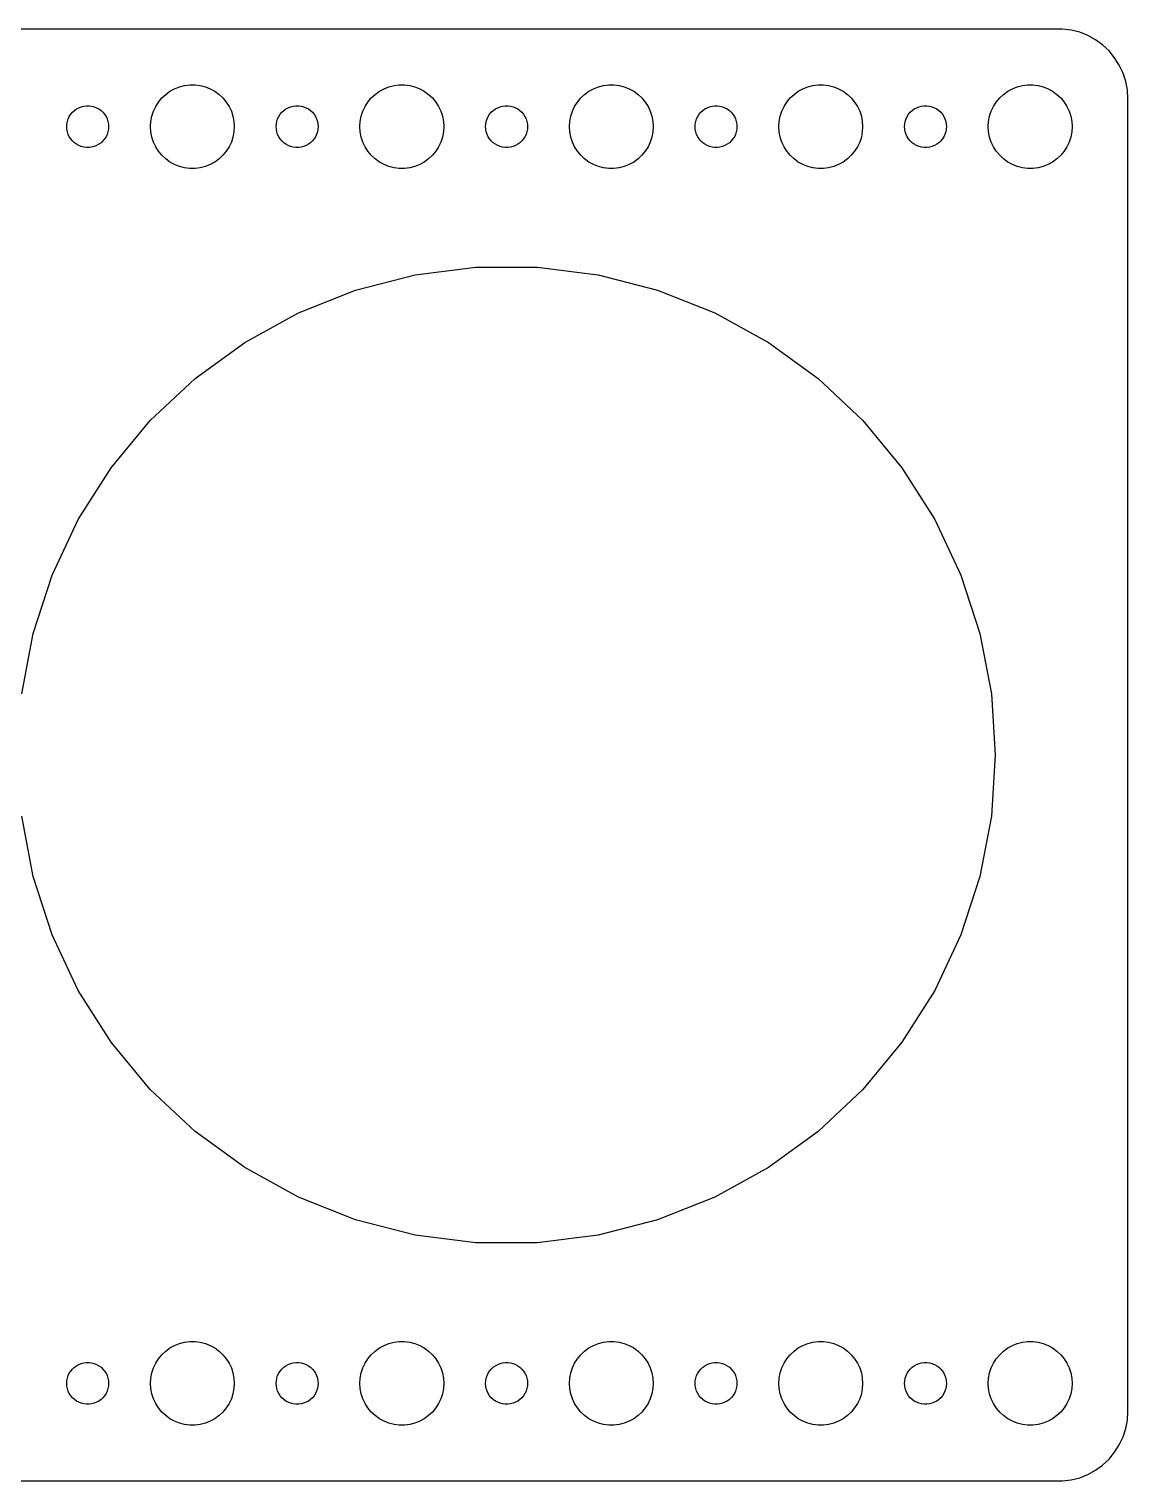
# Model space of a CAD drawing. Header units: metres. Extents: x -157 to 157, y 62 to 166.
# Drawn here: x 78.3 to 157, y 62 to 166 of the extents above; entities that cross this region are included whole.
import ezdxf

# ---------------------------------------------------------------- set-up
doc = ezdxf.new("R2010")
doc.units = ezdxf.units.M

msp = doc.modelspace()

# ---------------------------------------------------------------- linework, layer by layer
for p, q in [((152.314, 165.99), (-152.314, 165.99)), ((152.937, 165.911), (152.314, 165.99)), ((153.545, 165.755), (152.937, 165.911)), ((154.129, 165.524), (153.545, 165.755)), ((154.679, 165.222), (154.129, 165.524)), ((155.187, 164.853), (154.679, 165.222)), ((155.645, 164.423), (155.187, 164.853)), ((156.045, 163.939), (155.645, 164.423)), ((156.382, 163.409), (156.045, 163.939)), ((156.649, 162.841), (156.382, 163.409)), ((156.843, 162.243), (156.649, 162.841)), ((156.961, 161.627), (156.843, 162.243)), ((87.8131, 161.054), (88.0877, 161.312)), ((88.0877, 161.312), (88.3925, 161.533)), ((88.3925, 161.533), (88.7227, 161.714)), ((88.7227, 161.714), (89.073, 161.853)), ((89.073, 161.853), (89.4379, 161.947)), ((89.4379, 161.947), (89.8116, 161.994)), ((89.8116, 161.994), (90.1884, 161.994)), ((90.1884, 161.994), (90.5621, 161.947)), ((90.5621, 161.947), (90.927, 161.853)), ((90.927, 161.853), (91.2773, 161.714)), ((91.2773, 161.714), (91.6075, 161.533)), ((91.6075, 161.533), (91.9123, 161.312)), ((91.9123, 161.312), (92.1869, 161.054)), ((102.813, 161.054), (103.088, 161.312)), ((103.088, 161.312), (103.393, 161.533)), ((103.393, 161.533), (103.723, 161.714)), ((103.723, 161.714), (104.073, 161.853)), ((104.073, 161.853), (104.438, 161.947)), ((104.438, 161.947), (104.812, 161.994)), ((104.812, 161.994), (105.188, 161.994)), ((105.188, 161.994), (105.562, 161.947)), ((105.562, 161.947), (105.927, 161.853)), ((105.927, 161.853), (106.277, 161.714)), ((106.277, 161.714), (106.607, 161.533)), ((106.607, 161.533), (106.912, 161.312)), ((106.912, 161.312), (107.187, 161.054)), ((117.813, 161.054), (118.088, 161.312)), ((118.088, 161.312), (118.393, 161.533)), ((118.393, 161.533), (118.723, 161.714)), ((118.723, 161.714), (119.073, 161.853)), ((119.073, 161.853), (119.438, 161.947)), ((119.438, 161.947), (119.812, 161.994)), ((119.812, 161.994), (120.188, 161.994)), ((120.188, 161.994), (120.562, 161.947)), ((120.562, 161.947), (120.927, 161.853)), ((120.927, 161.853), (121.277, 161.714)), ((121.277, 161.714), (121.607, 161.533)), ((121.607, 161.533), (121.912, 161.312)), ((121.912, 161.312), (122.187, 161.054)), ((132.813, 161.054), (133.088, 161.312)), ((133.088, 161.312), (133.393, 161.533)), ((133.393, 161.533), (133.723, 161.714)), ((133.723, 161.714), (134.073, 161.853)), ((134.073, 161.853), (134.438, 161.947)), ((134.438, 161.947), (134.812, 161.994)), ((134.812, 161.994), (135.188, 161.994)), ((135.188, 161.994), (135.562, 161.947)), ((135.562, 161.947), (135.927, 161.853)), ((135.927, 161.853), (136.277, 161.714)), ((136.277, 161.714), (136.607, 161.533)), ((136.607, 161.533), (136.912, 161.312)), ((136.912, 161.312), (137.187, 161.054)), ((147.813, 161.054), (148.088, 161.312)), ((148.088, 161.312), (148.393, 161.533)), ((148.393, 161.533), (148.723, 161.714)), ((148.723, 161.714), (149.073, 161.853)), ((149.073, 161.853), (149.438, 161.947)), ((149.438, 161.947), (149.812, 161.994)), ((149.812, 161.994), (150.188, 161.994)), ((150.188, 161.994), (150.562, 161.947)), ((150.562, 161.947), (150.927, 161.853)), ((150.927, 161.853), (151.277, 161.714)), ((151.277, 161.714), (151.607, 161.533)), ((151.607, 161.533), (151.912, 161.312)), ((151.912, 161.312), (152.187, 161.054)), ((157, 161), (156.961, 161.627)), ((81.4065, 160.027), (81.5439, 160.156)), ((81.5439, 160.156), (81.6963, 160.266)), ((81.6963, 160.266), (81.8613, 160.357)), ((81.8613, 160.357), (82.0365, 160.427)), ((82.0365, 160.427), (82.2189, 160.473)), ((82.2189, 160.473), (82.4058, 160.497)), ((82.4058, 160.497), (82.5942, 160.497)), ((82.5942, 160.497), (82.7811, 160.473)), ((82.7811, 160.473), (82.9635, 160.427)), ((82.9635, 160.427), (83.1387, 160.357)), ((83.1387, 160.357), (83.3037, 160.266)), ((83.3037, 160.266), (83.4561, 160.156)), ((83.4561, 160.156), (83.5934, 160.027)), ((87.2107, 160.104), (87.3711, 160.445)), ((87.3711, 160.445), (87.573, 160.763)), ((87.573, 160.763), (87.8131, 161.054)), ((92.1869, 161.054), (92.427, 160.763)), ((92.427, 160.763), (92.6289, 160.445)), ((92.6289, 160.445), (92.7893, 160.104)), ((96.4065, 160.027), (96.5439, 160.156)), ((96.5439, 160.156), (96.6963, 160.266)), ((96.6963, 160.266), (96.8613, 160.357)), ((96.8613, 160.357), (97.0365, 160.427)), ((97.0365, 160.427), (97.2189, 160.473)), ((97.2189, 160.473), (97.4058, 160.497)), ((97.4058, 160.497), (97.5942, 160.497)), ((97.5942, 160.497), (97.7811, 160.473)), ((97.7811, 160.473), (97.9635, 160.427)), ((97.9635, 160.427), (98.1387, 160.357)), ((98.1387, 160.357), (98.3037, 160.266)), ((98.3037, 160.266), (98.4561, 160.156)), ((98.4561, 160.156), (98.5934, 160.027)), ((102.211, 160.104), (102.371, 160.445)), ((102.371, 160.445), (102.573, 160.763)), ((102.573, 160.763), (102.813, 161.054)), ((107.187, 161.054), (107.427, 160.763)), ((107.427, 160.763), (107.629, 160.445)), ((107.629, 160.445), (107.789, 160.104)), ((111.407, 160.027), (111.544, 160.156)), ((111.544, 160.156), (111.696, 160.266)), ((111.696, 160.266), (111.861, 160.357)), ((111.861, 160.357), (112.036, 160.427)), ((112.036, 160.427), (112.219, 160.473)), ((112.219, 160.473), (112.406, 160.497)), ((112.406, 160.497), (112.594, 160.497)), ((112.594, 160.497), (112.781, 160.473)), ((112.781, 160.473), (112.964, 160.427)), ((112.964, 160.427), (113.139, 160.357)), ((113.139, 160.357), (113.304, 160.266)), ((113.304, 160.266), (113.456, 160.156)), ((113.456, 160.156), (113.593, 160.027)), ((117.211, 160.104), (117.371, 160.445)), ((117.371, 160.445), (117.573, 160.763)), ((117.573, 160.763), (117.813, 161.054)), ((122.187, 161.054), (122.427, 160.763)), ((122.427, 160.763), (122.629, 160.445)), ((122.629, 160.445), (122.789, 160.104)), ((126.407, 160.027), (126.544, 160.156)), ((126.544, 160.156), (126.696, 160.266)), ((126.696, 160.266), (126.861, 160.357)), ((126.861, 160.357), (127.036, 160.427)), ((127.036, 160.427), (127.219, 160.473)), ((127.219, 160.473), (127.406, 160.497)), ((127.406, 160.497), (127.594, 160.497)), ((127.594, 160.497), (127.781, 160.473)), ((127.781, 160.473), (127.964, 160.427)), ((127.964, 160.427), (128.139, 160.357)), ((128.139, 160.357), (128.304, 160.266)), ((128.304, 160.266), (128.456, 160.156)), ((128.456, 160.156), (128.593, 160.027)), ((132.211, 160.104), (132.371, 160.445)), ((132.371, 160.445), (132.573, 160.763)), ((132.573, 160.763), (132.813, 161.054)), ((137.187, 161.054), (137.427, 160.763)), ((137.427, 160.763), (137.629, 160.445)), ((137.629, 160.445), (137.789, 160.104)), ((141.407, 160.027), (141.544, 160.156)), ((141.544, 160.156), (141.696, 160.266)), ((141.696, 160.266), (141.861, 160.357)), ((141.861, 160.357), (142.036, 160.427)), ((142.036, 160.427), (142.219, 160.473)), ((142.219, 160.473), (142.406, 160.497)), ((142.406, 160.497), (142.594, 160.497)), ((142.594, 160.497), (142.781, 160.473)), ((142.781, 160.473), (142.964, 160.427)), ((142.964, 160.427), (143.139, 160.357)), ((143.139, 160.357), (143.304, 160.266)), ((143.304, 160.266), (143.456, 160.156)), ((143.456, 160.156), (143.593, 160.027)), ((147.211, 160.104), (147.371, 160.445)), ((147.371, 160.445), (147.573, 160.763)), ((147.573, 160.763), (147.813, 161.054)), ((152.187, 161.054), (152.427, 160.763)), ((152.427, 160.763), (152.629, 160.445)), ((152.629, 160.445), (152.789, 160.104)), ((157, 67), (157, 161)), ((81, 159), (81.0118, 159.188)), ((81.0118, 159.188), (81.0471, 159.373)), ((81.0471, 159.373), (81.1053, 159.552)), ((81.1053, 159.552), (81.1855, 159.723)), ((81.1855, 159.723), (81.2865, 159.882)), ((81.2865, 159.882), (81.4065, 160.027)), ((83.5934, 160.027), (83.7135, 159.882)), ((83.7135, 159.882), (83.8145, 159.723)), ((83.8145, 159.723), (83.8947, 159.552)), ((83.8947, 159.552), (83.9529, 159.373)), ((83.9529, 159.373), (83.9882, 159.188)), ((83.9882, 159.188), (84, 159)), ((87, 159), (87.0237, 159.376)), ((87.0237, 159.376), (87.0943, 159.746)), ((87.0943, 159.746), (87.2107, 160.104)), ((92.7893, 160.104), (92.9057, 159.746)), ((92.9057, 159.746), (92.9763, 159.376)), ((92.9763, 159.376), (93, 159)), ((96, 159), (96.0118, 159.188)), ((96.0118, 159.188), (96.0471, 159.373)), ((96.0471, 159.373), (96.1053, 159.552)), ((96.1053, 159.552), (96.1855, 159.723)), ((96.1855, 159.723), (96.2865, 159.882)), ((96.2865, 159.882), (96.4065, 160.027)), ((98.5934, 160.027), (98.7135, 159.882)), ((98.7135, 159.882), (98.8145, 159.723)), ((98.8145, 159.723), (98.8947, 159.552)), ((98.8947, 159.552), (98.9529, 159.373)), ((98.9529, 159.373), (98.9882, 159.188)), ((98.9882, 159.188), (99, 159)), ((102, 159), (102.024, 159.376)), ((102.024, 159.376), (102.094, 159.746)), ((102.094, 159.746), (102.211, 160.104)), ((107.789, 160.104), (107.906, 159.746)), ((107.906, 159.746), (107.976, 159.376)), ((107.976, 159.376), (108, 159)), ((111, 159), (111.012, 159.188)), ((111.012, 159.188), (111.047, 159.373)), ((111.047, 159.373), (111.105, 159.552)), ((111.105, 159.552), (111.186, 159.723)), ((111.186, 159.723), (111.286, 159.882)), ((111.286, 159.882), (111.407, 160.027)), ((113.593, 160.027), (113.714, 159.882)), ((113.714, 159.882), (113.814, 159.723)), ((113.814, 159.723), (113.895, 159.552)), ((113.895, 159.552), (113.953, 159.373)), ((113.953, 159.373), (113.988, 159.188)), ((113.988, 159.188), (114, 159)), ((117, 159), (117.024, 159.376)), ((117.024, 159.376), (117.094, 159.746)), ((117.094, 159.746), (117.211, 160.104)), ((122.789, 160.104), (122.906, 159.746)), ((122.906, 159.746), (122.976, 159.376)), ((122.976, 159.376), (123, 159)), ((126, 159), (126.012, 159.188)), ((126.012, 159.188), (126.047, 159.373)), ((126.047, 159.373), (126.105, 159.552)), ((126.105, 159.552), (126.186, 159.723)), ((126.186, 159.723), (126.286, 159.882)), ((126.286, 159.882), (126.407, 160.027)), ((128.593, 160.027), (128.714, 159.882)), ((128.714, 159.882), (128.814, 159.723)), ((128.814, 159.723), (128.895, 159.552)), ((128.895, 159.552), (128.953, 159.373)), ((128.953, 159.373), (128.988, 159.188)), ((128.988, 159.188), (129, 159)), ((132, 159), (132.024, 159.376)), ((132.024, 159.376), (132.094, 159.746)), ((132.094, 159.746), (132.211, 160.104)), ((137.789, 160.104), (137.906, 159.746)), ((137.906, 159.746), (137.976, 159.376)), ((137.976, 159.376), (138, 159)), ((141, 159), (141.012, 159.188)), ((141.012, 159.188), (141.047, 159.373)), ((141.047, 159.373), (141.105, 159.552)), ((141.105, 159.552), (141.186, 159.723)), ((141.186, 159.723), (141.286, 159.882)), ((141.286, 159.882), (141.407, 160.027)), ((143.593, 160.027), (143.714, 159.882)), ((143.714, 159.882), (143.814, 159.723)), ((143.814, 159.723), (143.895, 159.552)), ((143.895, 159.552), (143.953, 159.373)), ((143.953, 159.373), (143.988, 159.188)), ((143.988, 159.188), (144, 159)), ((147, 159), (147.024, 159.376)), ((147.024, 159.376), (147.094, 159.746)), ((147.094, 159.746), (147.211, 160.104)), ((152.789, 160.104), (152.906, 159.746)), ((152.906, 159.746), (152.976, 159.376)), ((152.976, 159.376), (153, 159)), ((81.0118, 158.812), (81, 159)), ((81.0471, 158.627), (81.0118, 158.812)), ((81.1053, 158.448), (81.0471, 158.627)), ((81.1855, 158.277), (81.1053, 158.448)), ((81.2865, 158.118), (81.1855, 158.277)), ((81.4065, 157.973), (81.2865, 158.118)), ((83.7135, 158.118), (83.5934, 157.973)), ((83.8145, 158.277), (83.7135, 158.118)), ((83.8947, 158.448), (83.8145, 158.277)), ((83.9529, 158.627), (83.8947, 158.448)), ((83.9882, 158.812), (83.9529, 158.627)), ((84, 159), (83.9882, 158.812)), ((87.0237, 158.624), (87, 159)), ((87.0943, 158.254), (87.0237, 158.624)), ((87.2107, 157.896), (87.0943, 158.254)), ((92.9057, 158.254), (92.7893, 157.896)), ((92.9763, 158.624), (92.9057, 158.254)), ((93, 159), (92.9763, 158.624)), ((96.0118, 158.812), (96, 159)), ((96.0471, 158.627), (96.0118, 158.812)), ((96.1053, 158.448), (96.0471, 158.627)), ((96.1855, 158.277), (96.1053, 158.448)), ((96.2865, 158.118), (96.1855, 158.277)), ((96.4065, 157.973), (96.2865, 158.118)), ((98.7135, 158.118), (98.5934, 157.973)), ((98.8145, 158.277), (98.7135, 158.118)), ((98.8947, 158.448), (98.8145, 158.277)), ((98.9529, 158.627), (98.8947, 158.448)), ((98.9882, 158.812), (98.9529, 158.627)), ((99, 159), (98.9882, 158.812)), ((102.024, 158.624), (102, 159)), ((102.094, 158.254), (102.024, 158.624)), ((102.211, 157.896), (102.094, 158.254)), ((107.906, 158.254), (107.789, 157.896)), ((107.976, 158.624), (107.906, 158.254)), ((108, 159), (107.976, 158.624)), ((111.012, 158.812), (111, 159)), ((111.047, 158.627), (111.012, 158.812)), ((111.105, 158.448), (111.047, 158.627)), ((111.186, 158.277), (111.105, 158.448)), ((111.286, 158.118), (111.186, 158.277)), ((111.407, 157.973), (111.286, 158.118)), ((113.714, 158.118), (113.593, 157.973)), ((113.814, 158.277), (113.714, 158.118)), ((113.895, 158.448), (113.814, 158.277)), ((113.953, 158.627), (113.895, 158.448)), ((113.988, 158.812), (113.953, 158.627)), ((114, 159), (113.988, 158.812)), ((117.024, 158.624), (117, 159)), ((117.094, 158.254), (117.024, 158.624)), ((117.211, 157.896), (117.094, 158.254)), ((122.906, 158.254), (122.789, 157.896)), ((122.976, 158.624), (122.906, 158.254)), ((123, 159), (122.976, 158.624)), ((126.012, 158.812), (126, 159)), ((126.047, 158.627), (126.012, 158.812)), ((126.105, 158.448), (126.047, 158.627)), ((126.186, 158.277), (126.105, 158.448)), ((126.286, 158.118), (126.186, 158.277)), ((126.407, 157.973), (126.286, 158.118)), ((128.714, 158.118), (128.593, 157.973)), ((128.814, 158.277), (128.714, 158.118)), ((128.895, 158.448), (128.814, 158.277)), ((128.953, 158.627), (128.895, 158.448)), ((128.988, 158.812), (128.953, 158.627)), ((129, 159), (128.988, 158.812)), ((132.024, 158.624), (132, 159)), ((132.094, 158.254), (132.024, 158.624)), ((132.211, 157.896), (132.094, 158.254)), ((137.906, 158.254), (137.789, 157.896)), ((137.976, 158.624), (137.906, 158.254)), ((138, 159), (137.976, 158.624)), ((141.012, 158.812), (141, 159)), ((141.047, 158.627), (141.012, 158.812)), ((141.105, 158.448), (141.047, 158.627)), ((141.186, 158.277), (141.105, 158.448)), ((141.286, 158.118), (141.186, 158.277)), ((141.407, 157.973), (141.286, 158.118)), ((143.714, 158.118), (143.593, 157.973)), ((143.814, 158.277), (143.714, 158.118)), ((143.895, 158.448), (143.814, 158.277)), ((143.953, 158.627), (143.895, 158.448)), ((143.988, 158.812), (143.953, 158.627)), ((144, 159), (143.988, 158.812)), ((147.024, 158.624), (147, 159)), ((147.094, 158.254), (147.024, 158.624)), ((147.211, 157.896), (147.094, 158.254)), ((152.906, 158.254), (152.789, 157.896)), ((152.976, 158.624), (152.906, 158.254)), ((153, 159), (152.976, 158.624)), ((81.5439, 157.844), (81.4065, 157.973)), ((81.6963, 157.734), (81.5439, 157.844)), ((81.8613, 157.643), (81.6963, 157.734)), ((82.0365, 157.573), (81.8613, 157.643)), ((82.2189, 157.527), (82.0365, 157.573)), ((82.4058, 157.503), (82.2189, 157.527)), ((82.5942, 157.503), (82.4058, 157.503)), ((82.7811, 157.527), (82.5942, 157.503)), ((82.9635, 157.573), (82.7811, 157.527)), ((83.1387, 157.643), (82.9635, 157.573)), ((83.3037, 157.734), (83.1387, 157.643)), ((83.4561, 157.844), (83.3037, 157.734)), ((83.5934, 157.973), (83.4561, 157.844)), ((87.3711, 157.555), (87.2107, 157.896)), ((87.573, 157.237), (87.3711, 157.555)), ((87.8131, 156.946), (87.573, 157.237)), ((92.427, 157.237), (92.1869, 156.946)), ((92.6289, 157.555), (92.427, 157.237)), ((92.7893, 157.896), (92.6289, 157.555)), ((96.5439, 157.844), (96.4065, 157.973)), ((96.6963, 157.734), (96.5439, 157.844)), ((96.8613, 157.643), (96.6963, 157.734)), ((97.0365, 157.573), (96.8613, 157.643)), ((97.2189, 157.527), (97.0365, 157.573)), ((97.4058, 157.503), (97.2189, 157.527)), ((97.5942, 157.503), (97.4058, 157.503)), ((97.7811, 157.527), (97.5942, 157.503)), ((97.9635, 157.573), (97.7811, 157.527)), ((98.1387, 157.643), (97.9635, 157.573)), ((98.3037, 157.734), (98.1387, 157.643)), ((98.4561, 157.844), (98.3037, 157.734)), ((98.5934, 157.973), (98.4561, 157.844)), ((102.371, 157.555), (102.211, 157.896)), ((102.573, 157.237), (102.371, 157.555)), ((102.813, 156.946), (102.573, 157.237)), ((107.427, 157.237), (107.187, 156.946)), ((107.629, 157.555), (107.427, 157.237)), ((107.789, 157.896), (107.629, 157.555)), ((111.544, 157.844), (111.407, 157.973)), ((111.696, 157.734), (111.544, 157.844)), ((111.861, 157.643), (111.696, 157.734)), ((112.036, 157.573), (111.861, 157.643)), ((112.219, 157.527), (112.036, 157.573)), ((112.406, 157.503), (112.219, 157.527)), ((112.594, 157.503), (112.406, 157.503)), ((112.781, 157.527), (112.594, 157.503)), ((112.964, 157.573), (112.781, 157.527)), ((113.139, 157.643), (112.964, 157.573)), ((113.304, 157.734), (113.139, 157.643)), ((113.456, 157.844), (113.304, 157.734)), ((113.593, 157.973), (113.456, 157.844)), ((117.371, 157.555), (117.211, 157.896)), ((117.573, 157.237), (117.371, 157.555)), ((117.813, 156.946), (117.573, 157.237)), ((122.427, 157.237), (122.187, 156.946)), ((122.629, 157.555), (122.427, 157.237)), ((122.789, 157.896), (122.629, 157.555)), ((126.544, 157.844), (126.407, 157.973)), ((126.696, 157.734), (126.544, 157.844)), ((126.861, 157.643), (126.696, 157.734)), ((127.036, 157.573), (126.861, 157.643)), ((127.219, 157.527), (127.036, 157.573)), ((127.406, 157.503), (127.219, 157.527)), ((127.594, 157.503), (127.406, 157.503)), ((127.781, 157.527), (127.594, 157.503)), ((127.964, 157.573), (127.781, 157.527)), ((128.139, 157.643), (127.964, 157.573)), ((128.304, 157.734), (128.139, 157.643)), ((128.456, 157.844), (128.304, 157.734)), ((128.593, 157.973), (128.456, 157.844)), ((132.371, 157.555), (132.211, 157.896)), ((132.573, 157.237), (132.371, 157.555)), ((132.813, 156.946), (132.573, 157.237)), ((137.427, 157.237), (137.187, 156.946)), ((137.629, 157.555), (137.427, 157.237)), ((137.789, 157.896), (137.629, 157.555)), ((141.544, 157.844), (141.407, 157.973)), ((141.696, 157.734), (141.544, 157.844)), ((141.861, 157.643), (141.696, 157.734)), ((142.036, 157.573), (141.861, 157.643)), ((142.219, 157.527), (142.036, 157.573)), ((142.406, 157.503), (142.219, 157.527)), ((142.594, 157.503), (142.406, 157.503)), ((142.781, 157.527), (142.594, 157.503)), ((142.964, 157.573), (142.781, 157.527)), ((143.139, 157.643), (142.964, 157.573)), ((143.304, 157.734), (143.139, 157.643)), ((143.456, 157.844), (143.304, 157.734)), ((143.593, 157.973), (143.456, 157.844)), ((147.371, 157.555), (147.211, 157.896)), ((147.573, 157.237), (147.371, 157.555)), ((147.813, 156.946), (147.573, 157.237)), ((152.427, 157.237), (152.187, 156.946)), ((152.629, 157.555), (152.427, 157.237)), ((152.789, 157.896), (152.629, 157.555)), ((88.0877, 156.688), (87.8131, 156.946)), ((88.3925, 156.467), (88.0877, 156.688)), ((88.7227, 156.286), (88.3925, 156.467)), ((89.073, 156.147), (88.7227, 156.286)), ((89.4379, 156.053), (89.073, 156.147)), ((89.8116, 156.006), (89.4379, 156.053)), ((90.1884, 156.006), (89.8116, 156.006)), ((90.5621, 156.053), (90.1884, 156.006)), ((90.927, 156.147), (90.5621, 156.053)), ((91.2773, 156.286), (90.927, 156.147)), ((91.6075, 156.467), (91.2773, 156.286)), ((91.9123, 156.688), (91.6075, 156.467)), ((92.1869, 156.946), (91.9123, 156.688)), ((103.088, 156.688), (102.813, 156.946)), ((103.393, 156.467), (103.088, 156.688)), ((103.723, 156.286), (103.393, 156.467)), ((104.073, 156.147), (103.723, 156.286)), ((104.438, 156.053), (104.073, 156.147)), ((104.812, 156.006), (104.438, 156.053)), ((105.188, 156.006), (104.812, 156.006)), ((105.562, 156.053), (105.188, 156.006)), ((105.927, 156.147), (105.562, 156.053)), ((106.277, 156.286), (105.927, 156.147)), ((106.607, 156.467), (106.277, 156.286)), ((106.912, 156.688), (106.607, 156.467)), ((107.187, 156.946), (106.912, 156.688)), ((118.088, 156.688), (117.813, 156.946)), ((118.393, 156.467), (118.088, 156.688)), ((118.723, 156.286), (118.393, 156.467)), ((119.073, 156.147), (118.723, 156.286)), ((119.438, 156.053), (119.073, 156.147)), ((119.812, 156.006), (119.438, 156.053)), ((120.188, 156.006), (119.812, 156.006)), ((120.562, 156.053), (120.188, 156.006)), ((120.927, 156.147), (120.562, 156.053)), ((121.277, 156.286), (120.927, 156.147)), ((121.607, 156.467), (121.277, 156.286)), ((121.912, 156.688), (121.607, 156.467)), ((122.187, 156.946), (121.912, 156.688)), ((133.088, 156.688), (132.813, 156.946)), ((133.393, 156.467), (133.088, 156.688)), ((133.723, 156.286), (133.393, 156.467)), ((134.073, 156.147), (133.723, 156.286)), ((134.438, 156.053), (134.073, 156.147)), ((134.812, 156.006), (134.438, 156.053)), ((135.188, 156.006), (134.812, 156.006)), ((135.562, 156.053), (135.188, 156.006)), ((135.927, 156.147), (135.562, 156.053)), ((136.277, 156.286), (135.927, 156.147)), ((136.607, 156.467), (136.277, 156.286)), ((136.912, 156.688), (136.607, 156.467)), ((137.187, 156.946), (136.912, 156.688)), ((148.088, 156.688), (147.813, 156.946)), ((148.393, 156.467), (148.088, 156.688)), ((148.723, 156.286), (148.393, 156.467)), ((149.073, 156.147), (148.723, 156.286)), ((149.438, 156.053), (149.073, 156.147)), ((149.812, 156.006), (149.438, 156.053)), ((150.188, 156.006), (149.812, 156.006)), ((150.562, 156.053), (150.188, 156.006)), ((150.927, 156.147), (150.562, 156.053)), ((151.277, 156.286), (150.927, 156.147)), ((151.607, 156.467), (151.277, 156.286)), ((151.912, 156.688), (151.607, 156.467)), ((152.187, 156.946), (151.912, 156.688)), ((105.942, 148.38), (110.302, 148.931)), ((110.302, 148.931), (114.698, 148.931)), ((114.698, 148.931), (119.058, 148.38)), ((101.684, 147.287), (105.942, 148.38)), ((119.058, 148.38), (123.316, 147.287)), ((97.5977, 145.669), (101.684, 147.287)), ((123.316, 147.287), (127.402, 145.669)), ((93.7461, 143.551), (97.5977, 145.669)), ((127.402, 145.669), (131.254, 143.551)), ((90.1902, 140.968), (93.7461, 143.551)), ((131.254, 143.551), (134.81, 140.968)), ((86.9861, 137.959), (90.1902, 140.968)), ((134.81, 140.968), (138.014, 137.959)), ((84.1844, 134.572), (86.9861, 137.959)), ((138.014, 137.959), (140.816, 134.572)), ((81.8293, 130.861), (84.1844, 134.572)), ((140.816, 134.572), (143.171, 130.861)), ((79.9578, 126.884), (81.8293, 130.861)), ((143.171, 130.861), (145.042, 126.884)), ((78.5996, 122.704), (79.9578, 126.884)), ((145.042, 126.884), (146.4, 122.704)), ((77.776, 118.387), (78.5996, 122.704)), ((146.4, 122.704), (147.224, 118.387)), ((147.224, 118.387), (147.5, 114)), ((147.5, 114), (147.224, 109.613)), ((78.5996, 105.296), (77.776, 109.613)), ((147.224, 109.613), (146.4, 105.296)), ((79.9578, 101.116), (78.5996, 105.296)), ((146.4, 105.296), (145.042, 101.116)), ((81.8293, 97.1386), (79.9578, 101.116)), ((145.042, 101.116), (143.171, 97.1386)), ((84.1844, 93.4275), (81.8293, 97.1386)), ((143.171, 97.1386), (140.816, 93.4275)), ((86.9861, 90.0409), (84.1844, 93.4275)), ((140.816, 93.4275), (138.014, 90.0409)), ((90.1902, 87.032), (86.9861, 90.0409)), ((138.014, 90.0409), (134.81, 87.032)), ((93.7461, 84.4485), (90.1902, 87.032)), ((134.81, 87.032), (131.254, 84.4485)), ((97.5977, 82.3311), (93.7461, 84.4485)), ((131.254, 84.4485), (127.402, 82.3311)), ((101.684, 80.713), (97.5977, 82.3311)), ((127.402, 82.3311), (123.316, 80.713)), ((105.942, 79.6199), (101.684, 80.713)), ((123.316, 80.713), (119.058, 79.6199)), ((110.302, 79.0691), (105.942, 79.6199)), ((114.698, 79.0691), (110.302, 79.0691)), ((119.058, 79.6199), (114.698, 79.0691)), ((88.7227, 71.7145), (89.073, 71.8532)), ((89.073, 71.8532), (89.4379, 71.9469)), ((89.4379, 71.9469), (89.8116, 71.9941)), ((89.8116, 71.9941), (90.1884, 71.9941)), ((90.1884, 71.9941), (90.5621, 71.9469)), ((90.5621, 71.9469), (90.927, 71.8532)), ((90.927, 71.8532), (91.2773, 71.7145)), ((103.723, 71.7145), (104.073, 71.8532)), ((104.073, 71.8532), (104.438, 71.9469)), ((104.438, 71.9469), (104.812, 71.9941)), ((104.812, 71.9941), (105.188, 71.9941)), ((105.188, 71.9941), (105.562, 71.9469)), ((105.562, 71.9469), (105.927, 71.8532)), ((105.927, 71.8532), (106.277, 71.7145)), ((118.723, 71.7145), (119.073, 71.8532)), ((119.073, 71.8532), (119.438, 71.9469)), ((119.438, 71.9469), (119.812, 71.9941)), ((119.812, 71.9941), (120.188, 71.9941)), ((120.188, 71.9941), (120.562, 71.9469)), ((120.562, 71.9469), (120.927, 71.8532)), ((120.927, 71.8532), (121.277, 71.7145)), ((133.723, 71.7145), (134.073, 71.8532)), ((134.073, 71.8532), (134.438, 71.9469)), ((134.438, 71.9469), (134.812, 71.9941)), ((134.812, 71.9941), (135.188, 71.9941)), ((135.188, 71.9941), (135.562, 71.9469)), ((135.562, 71.9469), (135.927, 71.8532)), ((135.927, 71.8532), (136.277, 71.7145)), ((148.723, 71.7145), (149.073, 71.8532)), ((149.073, 71.8532), (149.438, 71.9469)), ((149.438, 71.9469), (149.812, 71.9941)), ((149.812, 71.9941), (150.188, 71.9941)), ((150.188, 71.9941), (150.562, 71.9469)), ((150.562, 71.9469), (150.927, 71.8532)), ((150.927, 71.8532), (151.277, 71.7145)), ((87.3711, 70.4453), (87.573, 70.7634)), ((87.573, 70.7634), (87.8131, 71.0536)), ((87.8131, 71.0536), (88.0877, 71.3115)), ((88.0877, 71.3115), (88.3925, 71.533)), ((88.3925, 71.533), (88.7227, 71.7145)), ((91.2773, 71.7145), (91.6075, 71.533)), ((91.6075, 71.533), (91.9123, 71.3115)), ((91.9123, 71.3115), (92.1869, 71.0536)), ((92.1869, 71.0536), (92.427, 70.7634)), ((92.427, 70.7634), (92.6289, 70.4453)), ((102.371, 70.4453), (102.573, 70.7634)), ((102.573, 70.7634), (102.813, 71.0536)), ((102.813, 71.0536), (103.088, 71.3115)), ((103.088, 71.3115), (103.393, 71.533)), ((103.393, 71.533), (103.723, 71.7145)), ((106.277, 71.7145), (106.607, 71.533)), ((106.607, 71.533), (106.912, 71.3115)), ((106.912, 71.3115), (107.187, 71.0536)), ((107.187, 71.0536), (107.427, 70.7634)), ((107.427, 70.7634), (107.629, 70.4453)), ((117.371, 70.4453), (117.573, 70.7634)), ((117.573, 70.7634), (117.813, 71.0536)), ((117.813, 71.0536), (118.088, 71.3115)), ((118.088, 71.3115), (118.393, 71.533)), ((118.393, 71.533), (118.723, 71.7145)), ((121.277, 71.7145), (121.607, 71.533)), ((121.607, 71.533), (121.912, 71.3115)), ((121.912, 71.3115), (122.187, 71.0536)), ((122.187, 71.0536), (122.427, 70.7634)), ((122.427, 70.7634), (122.629, 70.4453)), ((132.371, 70.4453), (132.573, 70.7634)), ((132.573, 70.7634), (132.813, 71.0536)), ((132.813, 71.0536), (133.088, 71.3115)), ((133.088, 71.3115), (133.393, 71.533)), ((133.393, 71.533), (133.723, 71.7145)), ((136.277, 71.7145), (136.607, 71.533)), ((136.607, 71.533), (136.912, 71.3115)), ((136.912, 71.3115), (137.187, 71.0536)), ((137.187, 71.0536), (137.427, 70.7634)), ((137.427, 70.7634), (137.629, 70.4453)), ((147.371, 70.4453), (147.573, 70.7634)), ((147.573, 70.7634), (147.813, 71.0536)), ((147.813, 71.0536), (148.088, 71.3115)), ((148.088, 71.3115), (148.393, 71.533)), ((148.393, 71.533), (148.723, 71.7145)), ((151.277, 71.7145), (151.607, 71.533)), ((151.607, 71.533), (151.912, 71.3115)), ((151.912, 71.3115), (152.187, 71.0536)), ((152.187, 71.0536), (152.427, 70.7634)), ((152.427, 70.7634), (152.629, 70.4453)), ((81.1053, 69.5522), (81.1855, 69.7226)), ((81.1855, 69.7226), (81.2865, 69.8817)), ((81.2865, 69.8817), (81.4065, 70.0268)), ((81.4065, 70.0268), (81.5439, 70.1558)), ((81.5439, 70.1558), (81.6963, 70.2665)), ((81.6963, 70.2665), (81.8613, 70.3572)), ((81.8613, 70.3572), (82.0365, 70.4266)), ((82.0365, 70.4266), (82.2189, 70.4734)), ((82.2189, 70.4734), (82.4058, 70.497)), ((82.4058, 70.497), (82.5942, 70.497)), ((82.5942, 70.497), (82.7811, 70.4734)), ((82.7811, 70.4734), (82.9635, 70.4266)), ((82.9635, 70.4266), (83.1387, 70.3572)), ((83.1387, 70.3572), (83.3037, 70.2665)), ((83.3037, 70.2665), (83.4561, 70.1558)), ((83.4561, 70.1558), (83.5934, 70.0268)), ((83.5934, 70.0268), (83.7135, 69.8817)), ((83.7135, 69.8817), (83.8145, 69.7226)), ((83.8145, 69.7226), (83.8947, 69.5522)), ((87.0237, 69.376), (87.0943, 69.7461)), ((87.0943, 69.7461), (87.2107, 70.1044)), ((87.2107, 70.1044), (87.3711, 70.4453)), ((92.6289, 70.4453), (92.7893, 70.1044)), ((92.7893, 70.1044), (92.9057, 69.7461)), ((92.9057, 69.7461), (92.9763, 69.376)), ((96.1053, 69.5522), (96.1855, 69.7226)), ((96.1855, 69.7226), (96.2865, 69.8817)), ((96.2865, 69.8817), (96.4065, 70.0268)), ((96.4065, 70.0268), (96.5439, 70.1558)), ((96.5439, 70.1558), (96.6963, 70.2665)), ((96.6963, 70.2665), (96.8613, 70.3572)), ((96.8613, 70.3572), (97.0365, 70.4266)), ((97.0365, 70.4266), (97.2189, 70.4734)), ((97.2189, 70.4734), (97.4058, 70.497)), ((97.4058, 70.497), (97.5942, 70.497)), ((97.5942, 70.497), (97.7811, 70.4734)), ((97.7811, 70.4734), (97.9635, 70.4266)), ((97.9635, 70.4266), (98.1387, 70.3572)), ((98.1387, 70.3572), (98.3037, 70.2665)), ((98.3037, 70.2665), (98.4561, 70.1558)), ((98.4561, 70.1558), (98.5934, 70.0268)), ((98.5934, 70.0268), (98.7135, 69.8817)), ((98.7135, 69.8817), (98.8145, 69.7226)), ((98.8145, 69.7226), (98.8947, 69.5522)), ((102.024, 69.376), (102.094, 69.7461)), ((102.094, 69.7461), (102.211, 70.1044)), ((102.211, 70.1044), (102.371, 70.4453)), ((107.629, 70.4453), (107.789, 70.1044)), ((107.789, 70.1044), (107.906, 69.7461)), ((107.906, 69.7461), (107.976, 69.376)), ((111.105, 69.5522), (111.186, 69.7226)), ((111.186, 69.7226), (111.286, 69.8817)), ((111.286, 69.8817), (111.407, 70.0268)), ((111.407, 70.0268), (111.544, 70.1558)), ((111.544, 70.1558), (111.696, 70.2665)), ((111.696, 70.2665), (111.861, 70.3572)), ((111.861, 70.3572), (112.036, 70.4266)), ((112.036, 70.4266), (112.219, 70.4734)), ((112.219, 70.4734), (112.406, 70.497)), ((112.406, 70.497), (112.594, 70.497)), ((112.594, 70.497), (112.781, 70.4734)), ((112.781, 70.4734), (112.964, 70.4266)), ((112.964, 70.4266), (113.139, 70.3572)), ((113.139, 70.3572), (113.304, 70.2665)), ((113.304, 70.2665), (113.456, 70.1558)), ((113.456, 70.1558), (113.593, 70.0268)), ((113.593, 70.0268), (113.714, 69.8817)), ((113.714, 69.8817), (113.814, 69.7226)), ((113.814, 69.7226), (113.895, 69.5522)), ((117.024, 69.376), (117.094, 69.7461)), ((117.094, 69.7461), (117.211, 70.1044)), ((117.211, 70.1044), (117.371, 70.4453)), ((122.629, 70.4453), (122.789, 70.1044)), ((122.789, 70.1044), (122.906, 69.7461)), ((122.906, 69.7461), (122.976, 69.376)), ((126.105, 69.5522), (126.186, 69.7226)), ((126.186, 69.7226), (126.286, 69.8817)), ((126.286, 69.8817), (126.407, 70.0268)), ((126.407, 70.0268), (126.544, 70.1558)), ((126.544, 70.1558), (126.696, 70.2665)), ((126.696, 70.2665), (126.861, 70.3572)), ((126.861, 70.3572), (127.036, 70.4266)), ((127.036, 70.4266), (127.219, 70.4734)), ((127.219, 70.4734), (127.406, 70.497)), ((127.406, 70.497), (127.594, 70.497)), ((127.594, 70.497), (127.781, 70.4734)), ((127.781, 70.4734), (127.964, 70.4266)), ((127.964, 70.4266), (128.139, 70.3572)), ((128.139, 70.3572), (128.304, 70.2665)), ((128.304, 70.2665), (128.456, 70.1558)), ((128.456, 70.1558), (128.593, 70.0268)), ((128.593, 70.0268), (128.714, 69.8817)), ((128.714, 69.8817), (128.814, 69.7226)), ((128.814, 69.7226), (128.895, 69.5522)), ((132.024, 69.376), (132.094, 69.7461)), ((132.094, 69.7461), (132.211, 70.1044)), ((132.211, 70.1044), (132.371, 70.4453)), ((137.629, 70.4453), (137.789, 70.1044)), ((137.789, 70.1044), (137.906, 69.7461)), ((137.906, 69.7461), (137.976, 69.376)), ((141.105, 69.5522), (141.186, 69.7226)), ((141.186, 69.7226), (141.286, 69.8817)), ((141.286, 69.8817), (141.407, 70.0268)), ((141.407, 70.0268), (141.544, 70.1558)), ((141.544, 70.1558), (141.696, 70.2665)), ((141.696, 70.2665), (141.861, 70.3572)), ((141.861, 70.3572), (142.036, 70.4266)), ((142.036, 70.4266), (142.219, 70.4734)), ((142.219, 70.4734), (142.406, 70.497)), ((142.406, 70.497), (142.594, 70.497)), ((142.594, 70.497), (142.781, 70.4734)), ((142.781, 70.4734), (142.964, 70.4266)), ((142.964, 70.4266), (143.139, 70.3572)), ((143.139, 70.3572), (143.304, 70.2665)), ((143.304, 70.2665), (143.456, 70.1558)), ((143.456, 70.1558), (143.593, 70.0268)), ((143.593, 70.0268), (143.714, 69.8817)), ((143.714, 69.8817), (143.814, 69.7226)), ((143.814, 69.7226), (143.895, 69.5522)), ((147.024, 69.376), (147.094, 69.7461)), ((147.094, 69.7461), (147.211, 70.1044)), ((147.211, 70.1044), (147.371, 70.4453)), ((152.629, 70.4453), (152.789, 70.1044)), ((152.789, 70.1044), (152.906, 69.7461)), ((152.906, 69.7461), (152.976, 69.376)), ((81, 69), (81.0118, 69.188)), ((81.0118, 68.812), (81, 69)), ((81.0118, 69.188), (81.0471, 69.373)), ((81.0471, 68.627), (81.0118, 68.812)), ((81.0471, 69.373), (81.1053, 69.5522)), ((81.1053, 68.4478), (81.0471, 68.627)), ((83.8947, 69.5522), (83.9529, 69.373)), ((83.9529, 68.627), (83.8947, 68.4478)), ((83.9529, 69.373), (83.9882, 69.188)), ((83.9882, 68.812), (83.9529, 68.627)), ((83.9882, 69.188), (84, 69)), ((84, 69), (83.9882, 68.812)), ((87, 69), (87.0237, 69.376)), ((87.0237, 68.624), (87, 69)), ((92.9763, 69.376), (93, 69)), ((93, 69), (92.9763, 68.624)), ((96, 69), (96.0118, 69.188)), ((96.0118, 68.812), (96, 69)), ((96.0118, 69.188), (96.0471, 69.373)), ((96.0471, 68.627), (96.0118, 68.812)), ((96.0471, 69.373), (96.1053, 69.5522)), ((96.1053, 68.4478), (96.0471, 68.627)), ((98.8947, 69.5522), (98.9529, 69.373)), ((98.9529, 68.627), (98.8947, 68.4478)), ((98.9529, 69.373), (98.9882, 69.188)), ((98.9882, 68.812), (98.9529, 68.627)), ((98.9882, 69.188), (99, 69)), ((99, 69), (98.9882, 68.812)), ((102, 69), (102.024, 69.376)), ((102.024, 68.624), (102, 69)), ((107.976, 69.376), (108, 69)), ((108, 69), (107.976, 68.624)), ((111, 69), (111.012, 69.188)), ((111.012, 68.812), (111, 69)), ((111.012, 69.188), (111.047, 69.373)), ((111.047, 68.627), (111.012, 68.812)), ((111.047, 69.373), (111.105, 69.5522)), ((111.105, 68.4478), (111.047, 68.627)), ((113.895, 69.5522), (113.953, 69.373)), ((113.953, 68.627), (113.895, 68.4478)), ((113.953, 69.373), (113.988, 69.188)), ((113.988, 68.812), (113.953, 68.627)), ((113.988, 69.188), (114, 69)), ((114, 69), (113.988, 68.812)), ((117, 69), (117.024, 69.376)), ((117.024, 68.624), (117, 69)), ((122.976, 69.376), (123, 69)), ((123, 69), (122.976, 68.624)), ((126, 69), (126.012, 69.188)), ((126.012, 68.812), (126, 69)), ((126.012, 69.188), (126.047, 69.373)), ((126.047, 68.627), (126.012, 68.812)), ((126.047, 69.373), (126.105, 69.5522)), ((126.105, 68.4478), (126.047, 68.627)), ((128.895, 69.5522), (128.953, 69.373)), ((128.953, 68.627), (128.895, 68.4478)), ((128.953, 69.373), (128.988, 69.188)), ((128.988, 68.812), (128.953, 68.627)), ((128.988, 69.188), (129, 69)), ((129, 69), (128.988, 68.812)), ((132, 69), (132.024, 69.376)), ((132.024, 68.624), (132, 69)), ((137.976, 69.376), (138, 69)), ((138, 69), (137.976, 68.624)), ((141, 69), (141.012, 69.188)), ((141.012, 68.812), (141, 69)), ((141.012, 69.188), (141.047, 69.373)), ((141.047, 68.627), (141.012, 68.812)), ((141.047, 69.373), (141.105, 69.5522)), ((141.105, 68.4478), (141.047, 68.627)), ((143.895, 69.5522), (143.953, 69.373)), ((143.953, 68.627), (143.895, 68.4478)), ((143.953, 69.373), (143.988, 69.188)), ((143.988, 68.812), (143.953, 68.627)), ((143.988, 69.188), (144, 69)), ((144, 69), (143.988, 68.812)), ((147, 69), (147.024, 69.376)), ((147.024, 68.624), (147, 69)), ((152.976, 69.376), (153, 69)), ((153, 69), (152.976, 68.624)), ((81.1855, 68.2774), (81.1053, 68.4478)), ((81.2865, 68.1183), (81.1855, 68.2774)), ((81.4065, 67.9732), (81.2865, 68.1183)), ((81.5439, 67.8442), (81.4065, 67.9732)), ((81.6963, 67.7335), (81.5439, 67.8442)), ((81.8613, 67.6428), (81.6963, 67.7335)), ((82.0365, 67.5734), (81.8613, 67.6428)), ((83.1387, 67.6428), (82.9635, 67.5734)), ((83.3037, 67.7335), (83.1387, 67.6428)), ((83.4561, 67.8442), (83.3037, 67.7335)), ((83.5934, 67.9732), (83.4561, 67.8442)), ((83.7135, 68.1183), (83.5934, 67.9732)), ((83.8145, 68.2774), (83.7135, 68.1183)), ((83.8947, 68.4478), (83.8145, 68.2774)), ((87.0943, 68.2539), (87.0237, 68.624)), ((87.2107, 67.8956), (87.0943, 68.2539)), ((87.3711, 67.5547), (87.2107, 67.8956)), ((92.7893, 67.8956), (92.6289, 67.5547)), ((92.9057, 68.2539), (92.7893, 67.8956)), ((92.9763, 68.624), (92.9057, 68.2539)), ((96.1855, 68.2774), (96.1053, 68.4478)), ((96.2865, 68.1183), (96.1855, 68.2774)), ((96.4065, 67.9732), (96.2865, 68.1183)), ((96.5439, 67.8442), (96.4065, 67.9732)), ((96.6963, 67.7335), (96.5439, 67.8442)), ((96.8613, 67.6428), (96.6963, 67.7335)), ((97.0365, 67.5734), (96.8613, 67.6428)), ((98.1387, 67.6428), (97.9635, 67.5734)), ((98.3037, 67.7335), (98.1387, 67.6428)), ((98.4561, 67.8442), (98.3037, 67.7335)), ((98.5934, 67.9732), (98.4561, 67.8442)), ((98.7135, 68.1183), (98.5934, 67.9732)), ((98.8145, 68.2774), (98.7135, 68.1183)), ((98.8947, 68.4478), (98.8145, 68.2774)), ((102.094, 68.2539), (102.024, 68.624)), ((102.211, 67.8956), (102.094, 68.2539)), ((102.371, 67.5547), (102.211, 67.8956)), ((107.789, 67.8956), (107.629, 67.5547)), ((107.906, 68.2539), (107.789, 67.8956)), ((107.976, 68.624), (107.906, 68.2539)), ((111.186, 68.2774), (111.105, 68.4478)), ((111.286, 68.1183), (111.186, 68.2774)), ((111.407, 67.9732), (111.286, 68.1183)), ((111.544, 67.8442), (111.407, 67.9732)), ((111.696, 67.7335), (111.544, 67.8442)), ((111.861, 67.6428), (111.696, 67.7335)), ((112.036, 67.5734), (111.861, 67.6428)), ((113.139, 67.6428), (112.964, 67.5734)), ((113.304, 67.7335), (113.139, 67.6428)), ((113.456, 67.8442), (113.304, 67.7335)), ((113.593, 67.9732), (113.456, 67.8442)), ((113.714, 68.1183), (113.593, 67.9732)), ((113.814, 68.2774), (113.714, 68.1183)), ((113.895, 68.4478), (113.814, 68.2774)), ((117.094, 68.2539), (117.024, 68.624)), ((117.211, 67.8956), (117.094, 68.2539)), ((117.371, 67.5547), (117.211, 67.8956)), ((122.789, 67.8956), (122.629, 67.5547)), ((122.906, 68.2539), (122.789, 67.8956)), ((122.976, 68.624), (122.906, 68.2539)), ((126.186, 68.2774), (126.105, 68.4478)), ((126.286, 68.1183), (126.186, 68.2774)), ((126.407, 67.9732), (126.286, 68.1183)), ((126.544, 67.8442), (126.407, 67.9732)), ((126.696, 67.7335), (126.544, 67.8442)), ((126.861, 67.6428), (126.696, 67.7335)), ((127.036, 67.5734), (126.861, 67.6428)), ((128.139, 67.6428), (127.964, 67.5734)), ((128.304, 67.7335), (128.139, 67.6428)), ((128.456, 67.8442), (128.304, 67.7335)), ((128.593, 67.9732), (128.456, 67.8442)), ((128.714, 68.1183), (128.593, 67.9732)), ((128.814, 68.2774), (128.714, 68.1183)), ((128.895, 68.4478), (128.814, 68.2774)), ((132.094, 68.2539), (132.024, 68.624)), ((132.211, 67.8956), (132.094, 68.2539)), ((132.371, 67.5547), (132.211, 67.8956)), ((137.789, 67.8956), (137.629, 67.5547)), ((137.906, 68.2539), (137.789, 67.8956)), ((137.976, 68.624), (137.906, 68.2539)), ((141.186, 68.2774), (141.105, 68.4478)), ((141.286, 68.1183), (141.186, 68.2774)), ((141.407, 67.9732), (141.286, 68.1183)), ((141.544, 67.8442), (141.407, 67.9732)), ((141.696, 67.7335), (141.544, 67.8442)), ((141.861, 67.6428), (141.696, 67.7335)), ((142.036, 67.5734), (141.861, 67.6428)), ((143.139, 67.6428), (142.964, 67.5734)), ((143.304, 67.7335), (143.139, 67.6428)), ((143.456, 67.8442), (143.304, 67.7335)), ((143.593, 67.9732), (143.456, 67.8442)), ((143.714, 68.1183), (143.593, 67.9732)), ((143.814, 68.2774), (143.714, 68.1183)), ((143.895, 68.4478), (143.814, 68.2774)), ((147.094, 68.2539), (147.024, 68.624)), ((147.211, 67.8956), (147.094, 68.2539)), ((147.371, 67.5547), (147.211, 67.8956)), ((152.789, 67.8956), (152.629, 67.5547)), ((152.906, 68.2539), (152.789, 67.8956)), ((152.976, 68.624), (152.906, 68.2539)), ((82.2189, 67.5266), (82.0365, 67.5734)), ((82.4058, 67.503), (82.2189, 67.5266)), ((82.5942, 67.503), (82.4058, 67.503)), ((82.7811, 67.5266), (82.5942, 67.503)), ((82.9635, 67.5734), (82.7811, 67.5266)), ((87.573, 67.2366), (87.3711, 67.5547)), ((87.8131, 66.9464), (87.573, 67.2366)), ((88.0877, 66.6885), (87.8131, 66.9464)), ((88.3925, 66.467), (88.0877, 66.6885)), ((91.9123, 66.6885), (91.6075, 66.467)), ((92.1869, 66.9464), (91.9123, 66.6885)), ((92.427, 67.2366), (92.1869, 66.9464)), ((92.6289, 67.5547), (92.427, 67.2366)), ((97.2189, 67.5266), (97.0365, 67.5734)), ((97.4058, 67.503), (97.2189, 67.5266)), ((97.5942, 67.503), (97.4058, 67.503)), ((97.7811, 67.5266), (97.5942, 67.503)), ((97.9635, 67.5734), (97.7811, 67.5266)), ((102.573, 67.2366), (102.371, 67.5547)), ((102.813, 66.9464), (102.573, 67.2366)), ((103.088, 66.6885), (102.813, 66.9464)), ((103.393, 66.467), (103.088, 66.6885)), ((106.912, 66.6885), (106.607, 66.467)), ((107.187, 66.9464), (106.912, 66.6885)), ((107.427, 67.2366), (107.187, 66.9464)), ((107.629, 67.5547), (107.427, 67.2366)), ((112.219, 67.5266), (112.036, 67.5734)), ((112.406, 67.503), (112.219, 67.5266)), ((112.594, 67.503), (112.406, 67.503)), ((112.781, 67.5266), (112.594, 67.503)), ((112.964, 67.5734), (112.781, 67.5266)), ((117.573, 67.2366), (117.371, 67.5547)), ((117.813, 66.9464), (117.573, 67.2366)), ((118.088, 66.6885), (117.813, 66.9464)), ((118.393, 66.467), (118.088, 66.6885)), ((121.912, 66.6885), (121.607, 66.467)), ((122.187, 66.9464), (121.912, 66.6885)), ((122.427, 67.2366), (122.187, 66.9464)), ((122.629, 67.5547), (122.427, 67.2366)), ((127.219, 67.5266), (127.036, 67.5734)), ((127.406, 67.503), (127.219, 67.5266)), ((127.594, 67.503), (127.406, 67.503)), ((127.781, 67.5266), (127.594, 67.503)), ((127.964, 67.5734), (127.781, 67.5266)), ((132.573, 67.2366), (132.371, 67.5547)), ((132.813, 66.9464), (132.573, 67.2366)), ((133.088, 66.6885), (132.813, 66.9464)), ((133.393, 66.467), (133.088, 66.6885)), ((136.912, 66.6885), (136.607, 66.467)), ((137.187, 66.9464), (136.912, 66.6885)), ((137.427, 67.2366), (137.187, 66.9464)), ((137.629, 67.5547), (137.427, 67.2366)), ((142.219, 67.5266), (142.036, 67.5734)), ((142.406, 67.503), (142.219, 67.5266)), ((142.594, 67.503), (142.406, 67.503)), ((142.781, 67.5266), (142.594, 67.503)), ((142.964, 67.5734), (142.781, 67.5266)), ((147.573, 67.2366), (147.371, 67.5547)), ((147.813, 66.9464), (147.573, 67.2366)), ((148.088, 66.6885), (147.813, 66.9464)), ((148.393, 66.467), (148.088, 66.6885)), ((151.912, 66.6885), (151.607, 66.467)), ((152.187, 66.9464), (151.912, 66.6885)), ((152.427, 67.2366), (152.187, 66.9464)), ((152.629, 67.5547), (152.427, 67.2366)), ((156.961, 66.3733), (157, 67)), ((88.7227, 66.2855), (88.3925, 66.467)), ((89.073, 66.1468), (88.7227, 66.2855)), ((89.4379, 66.0531), (89.073, 66.1468)), ((89.8116, 66.0059), (89.4379, 66.0531)), ((90.1884, 66.0059), (89.8116, 66.0059)), ((90.5621, 66.0531), (90.1884, 66.0059)), ((90.927, 66.1468), (90.5621, 66.0531)), ((91.2773, 66.2855), (90.927, 66.1468)), ((91.6075, 66.467), (91.2773, 66.2855)), ((103.723, 66.2855), (103.393, 66.467)), ((104.073, 66.1468), (103.723, 66.2855)), ((104.438, 66.0531), (104.073, 66.1468)), ((104.812, 66.0059), (104.438, 66.0531)), ((105.188, 66.0059), (104.812, 66.0059)), ((105.562, 66.0531), (105.188, 66.0059)), ((105.927, 66.1468), (105.562, 66.0531)), ((106.277, 66.2855), (105.927, 66.1468)), ((106.607, 66.467), (106.277, 66.2855)), ((118.723, 66.2855), (118.393, 66.467)), ((119.073, 66.1468), (118.723, 66.2855)), ((119.438, 66.0531), (119.073, 66.1468)), ((119.812, 66.0059), (119.438, 66.0531)), ((120.188, 66.0059), (119.812, 66.0059)), ((120.562, 66.0531), (120.188, 66.0059)), ((120.927, 66.1468), (120.562, 66.0531)), ((121.277, 66.2855), (120.927, 66.1468)), ((121.607, 66.467), (121.277, 66.2855)), ((133.723, 66.2855), (133.393, 66.467)), ((134.073, 66.1468), (133.723, 66.2855)), ((134.438, 66.0531), (134.073, 66.1468)), ((134.812, 66.0059), (134.438, 66.0531)), ((135.188, 66.0059), (134.812, 66.0059)), ((135.562, 66.0531), (135.188, 66.0059)), ((135.927, 66.1468), (135.562, 66.0531)), ((136.277, 66.2855), (135.927, 66.1468)), ((136.607, 66.467), (136.277, 66.2855)), ((148.723, 66.2855), (148.393, 66.467)), ((149.073, 66.1468), (148.723, 66.2855)), ((149.438, 66.0531), (149.073, 66.1468)), ((149.812, 66.0059), (149.438, 66.0531)), ((150.188, 66.0059), (149.812, 66.0059)), ((150.562, 66.0531), (150.188, 66.0059)), ((150.927, 66.1468), (150.562, 66.0531)), ((151.277, 66.2855), (150.927, 66.1468)), ((151.607, 66.467), (151.277, 66.2855)), ((156.649, 65.1594), (156.843, 65.7566)), ((156.843, 65.7566), (156.961, 66.3733)), ((156.045, 64.0611), (156.382, 64.5912)), ((156.382, 64.5912), (156.649, 65.1594)), ((155.187, 63.1474), (155.645, 63.5773)), ((155.645, 63.5773), (156.045, 64.0611)), ((153.545, 62.2447), (154.129, 62.4759)), ((154.129, 62.4759), (154.679, 62.7784)), ((154.679, 62.7784), (155.187, 63.1474)), ((-152.314, 62.0099), (152.314, 62.0099)), ((152.314, 62.0099), (152.937, 62.0886)), ((152.937, 62.0886), (153.545, 62.2447))]:
    msp.add_line(p, q)

doc.saveas('drawing.dxf')
